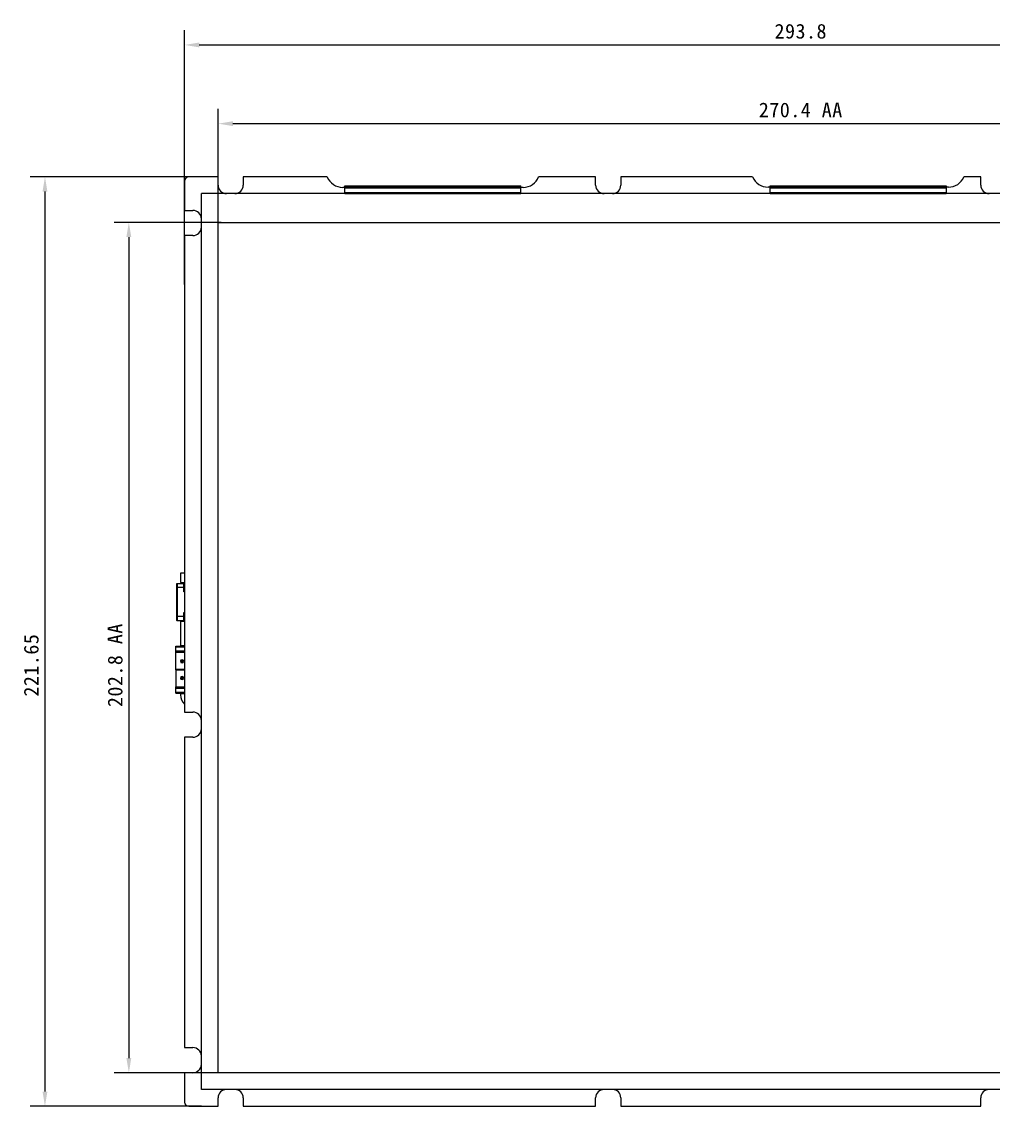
# Model space of a CAD drawing. Header units: millimetres. Extents: x -265 to 612, y -305 to 248.
# Drawn here: x -265.5 to -33.8, y -305.3 to -46.6 of the extents above; entities that cross this region are included whole.
import ezdxf

# ---------------------------------------------------------------- set-up
doc = ezdxf.new("R2010")
doc.units = ezdxf.units.MM
doc.header["$MEASUREMENT"] = 0
doc.layers.add('图层0000', color=7, linetype='Continuous', lineweight=25)
doc.dimstyles.new('线性样式 (GB)', dxfattribs={"dimtxt": 3.5, "dimasz": 3.5, "dimexe": 3.5, "dimexo": 0.5, "dimgap": 1.5, "dimtad": 1, "dimdsep": 46, "dimcen": -2.127267, "dimclrd": 7, "dimclre": 7, "dimclrt": 256, "dimadec": 0, "dimazin": 0, "dimtfac": 0.7, "dimtmove": 0, "dimatfit": 1, "dimfxl": 1, "dimfrac": 2, "dimtolj": 1, "dimtzin": 0, "dimlwd": 18, "dimlwe": 18, "dimarcsym": 0})

# ---------------------------------------------------------------- blocks, each defined once
blk = doc.blocks.new('*D9')
at = {"layer": 'Defpoints', "color": 0}
for p in [(51.78, -70.91), (-218.62, -96.32), (51.78, -99.59)]:
    blk.add_point(p, dxfattribs=at)
at = {"layer": '图层0000', "color": 7, "linetype": 'Continuous', "lineweight": 18}
for p, q in [((-218.62, -95.82), (-218.62, -67.41)), ((51.78, -99.09), (51.78, -67.41)), ((-215.12, -70.91), (48.28, -70.91))]:
    blk.add_line(p, q, dxfattribs=at)
at = {"layer": '图层0000', "color": 7}
for points in [[(-215.12, -70.33), (-215.12, -71.49), (-218.62, -70.91)], [(48.28, -71.49), (48.28, -70.33), (51.78, -70.91)]]:
    blk.add_solid(points, dxfattribs=at)
at = {"layer": '图层0000', "lineweight": -3, "insert": (-79.72, -67.66), "char_height": 3.5, "attachment_point": 5}
blk.add_mtext('\\A1;\\T1.05000001192093;\\W1;\\FSimSun;270.4 AA', dxfattribs=at)
blk = doc.blocks.new('*D10')
at = {"layer": 'Defpoints', "color": 0}
for p in [(-217.42, -94.45), (-239.91, -297.25), (-217.03, -297.25)]:
    blk.add_point(p, dxfattribs=at)
at = {"layer": '图层0000', "color": 7, "linetype": 'Continuous', "lineweight": 18}
for p, q in [((-217.92, -94.45), (-243.41, -94.45)), ((-239.91, -97.95), (-239.91, -293.75)), ((-217.53, -297.25), (-243.41, -297.25))]:
    blk.add_line(p, q, dxfattribs=at)
at = {"layer": '图层0000', "color": 7}
for points in [[(-239.33, -97.95), (-240.5, -97.95), (-239.91, -94.45)], [(-240.5, -293.75), (-239.33, -293.75), (-239.91, -297.25)]]:
    blk.add_solid(points, dxfattribs=at)
at = {"layer": '图层0000', "lineweight": -3, "insert": (-243.16, -200.04), "char_height": 3.5, "attachment_point": 5, "rotation": 90}
blk.add_mtext('\\A1;\\T1.05000001192093;\\W1;\\FSimSun;202.8 AA', dxfattribs=at)
blk = doc.blocks.new('*D13')
at = {"layer": 'Defpoints', "color": 0}
for p in [(-222.12, -83.6), (-259.91, -305.25), (-222.12, -305.25)]:
    blk.add_point(p, dxfattribs=at)
at = {"layer": '图层0000', "color": 7, "linetype": 'Continuous', "lineweight": 18}
for p, q in [((-222.62, -83.6), (-263.41, -83.6)), ((-259.91, -87.1), (-259.91, -301.75)), ((-222.62, -305.25), (-263.41, -305.25))]:
    blk.add_line(p, q, dxfattribs=at)
at = {"layer": '图层0000', "color": 7}
for points in [[(-259.33, -87.1), (-260.49, -87.1), (-259.91, -83.6)], [(-260.49, -301.75), (-259.33, -301.75), (-259.91, -305.25)]]:
    blk.add_solid(points, dxfattribs=at)
at = {"layer": '图层0000', "lineweight": -3, "insert": (-263.16, -200.04), "char_height": 3.5, "attachment_point": 5, "rotation": 90}
blk.add_mtext('\\A1;\\T1.05000001192093;\\W1;\\FSimSun;221.65', dxfattribs=at)
blk = doc.blocks.new('*D14')
at = {"layer": 'Defpoints', "color": 0}
for p in [(67.18, -52.14), (-226.62, -109.76), (67.18, -108.72)]:
    blk.add_point(p, dxfattribs=at)
at = {"layer": '图层0000', "color": 7, "linetype": 'Continuous', "lineweight": 18}
for p, q in [((-226.62, -109.26), (-226.62, -48.64)), ((67.18, -108.22), (67.18, -48.64)), ((-223.12, -52.14), (63.68, -52.14))]:
    blk.add_line(p, q, dxfattribs=at)
at = {"layer": '图层0000', "color": 7}
for points in [[(-223.12, -51.55), (-223.12, -52.72), (-226.62, -52.14)], [(63.68, -52.72), (63.68, -51.55), (67.18, -52.14)]]:
    blk.add_solid(points, dxfattribs=at)
at = {"layer": '图层0000', "lineweight": -3, "insert": (-79.72, -48.89), "char_height": 3.5, "attachment_point": 5}
blk.add_mtext('\\A1;\\T1.05000001192093;\\W1;\\FSimSun;293.8', dxfattribs=at)

msp = doc.modelspace()

# ---------------------------------------------------------------- linework, layer by layer
at = {"layer": '图层0000', "color": 7, "linetype": 'Continuous', "lineweight": 25}
for p, q in [((-226.623, -84.6), (-226.623, -91.6)), ((-218.623, -83.6), (-225.623, -83.6)), ((-218.623, -85.6), (-218.623, -83.6)), ((-192.631, -83.6), (-212.623, -83.6)), ((-212.623, -83.6), (-212.623, -85.6)), ((-128.623, -83.6), (-142.214, -83.6)), ((-128.623, -85.6), (-128.623, -83.6)), ((-91.21, -83.6), (-122.623, -83.6)), ((-122.623, -83.6), (-122.623, -85.6)), ((-36.823, -83.6), (-40.835, -83.6)), ((-36.823, -85.6), (-36.823, -83.6)), ((-222.623, -301.25), (-222.623, -87.6)), ((63.177, -87.6), (-222.623, -87.6)), ((-188.423, -86.1), (-188.923, -86.1)), ((-188.423, -85.974), (-188.423, -85.738)), ((-188.423, -85.738), (-146.423, -85.738)), ((-188.423, -86.227), (-188.423, -85.974)), ((-188.423, -85.974), (-146.423, -85.974)), ((-188.423, -87.35), (-188.423, -86.227)), ((-188.423, -86.227), (-146.423, -86.227)), ((-188.423, -87.6), (-188.423, -87.35)), ((-188.423, -87.35), (-146.423, -87.35)), ((-188.423, -87.6), (-146.423, -87.6)), ((-146.423, -85.974), (-146.423, -85.738)), ((-146.423, -86.227), (-146.423, -85.974)), ((-145.923, -86.1), (-146.423, -86.1)), ((-146.423, -87.35), (-146.423, -86.227)), ((-146.423, -87.6), (-146.423, -87.35)), ((-87.023, -86.05), (-87.523, -86.05)), ((-87.023, -85.974), (-87.023, -85.738)), ((-87.023, -85.738), (-45.023, -85.738)), ((-87.023, -86.227), (-87.023, -85.974)), ((-87.023, -85.974), (-45.023, -85.974)), ((-87.023, -87.35), (-87.023, -86.227)), ((-87.023, -86.227), (-45.023, -86.227)), ((-87.023, -87.6), (-87.023, -87.35)), ((-87.023, -87.35), (-45.023, -87.35)), ((-87.023, -87.6), (-45.023, -87.6)), ((-45.023, -85.738), (-45.023, -85.974)), ((-45.023, -85.974), (-45.023, -86.227)), ((-44.523, -86.05), (-45.023, -86.05)), ((-45.023, -86.227), (-45.023, -87.35)), ((-45.023, -87.6), (-45.023, -87.35)), ((-226.623, -91.6), (-224.623, -91.6)), ((-218.623, -297.25), (-218.623, -94.45)), ((-218.623, -94.45), (51.777, -94.45)), ((-224.623, -97.6), (-226.623, -97.6)), ((-226.623, -97.6), (-226.623, -211.25)), ((-226.623, -178.1), (-227.623, -178.1)), ((-227.623, -178.1), (-227.623, -180.35)), ((-228.45, -180.585), (-228.4, -180.535)), ((-228.45, -180.585), (-228.4, -180.535)), ((-228.45, -181.535), (-228.45, -180.585)), ((-228.4, -180.535), (-226.8, -180.535)), ((-228.4, -180.535), (-228.4, -181.535)), ((-227.623, -180.35), (-226.623, -180.35)), ((-226.8, -180.535), (-226.623, -180.535)), ((-226.8, -181.535), (-226.8, -180.535)), ((-226.623, -180.835), (-226.8, -180.835)), ((-228.45, -188.475), (-228.45, -181.535)), ((-228.45, -181.535), (-228.4, -181.535)), ((-228.4, -181.535), (-228.4, -188.475)), ((-226.8, -181.535), (-228.4, -181.535)), ((-226.8, -182.535), (-226.8, -181.535)), ((-226.8, -181.535), (-226.623, -181.535)), ((-226.623, -181.955), (-226.8, -181.955)), ((-226.8, -182.155), (-226.623, -182.155)), ((-226.8, -182.205), (-226.623, -182.205)), ((-226.623, -182.505), (-226.8, -182.505)), ((-226.623, -182.535), (-226.8, -182.535)), ((-228.45, -189.425), (-228.45, -188.475)), ((-228.45, -188.475), (-228.4, -188.475)), ((-228.4, -188.475), (-228.4, -189.475)), ((-226.8, -188.475), (-228.4, -188.475)), ((-226.8, -188.475), (-226.8, -187.475)), ((-226.8, -187.475), (-226.623, -187.475)), ((-226.8, -187.505), (-226.623, -187.505)), ((-226.8, -187.805), (-226.623, -187.805)), ((-226.623, -187.855), (-226.8, -187.855)), ((-226.8, -188.055), (-226.623, -188.055)), ((-226.8, -189.475), (-226.8, -188.475)), ((-226.623, -188.475), (-226.8, -188.475)), ((-228.4, -189.475), (-228.45, -189.425)), ((-228.4, -189.475), (-228.45, -189.425)), ((-226.8, -189.475), (-228.4, -189.475)), ((-226.623, -189.65), (-227.623, -189.65)), ((-227.623, -189.65), (-227.623, -195.35)), ((-226.8, -189.175), (-226.623, -189.175)), ((-226.623, -189.475), (-226.8, -189.475)), ((-228.715, -195.707), (-228.715, -195.51)), ((-228.715, -195.51), (-226.623, -195.51)), ((-228.715, -196.655), (-228.715, -195.707)), ((-228.715, -195.707), (-226.623, -195.707)), ((-227.623, -195.35), (-226.623, -195.35)), ((-228.715, -197.008), (-228.715, -196.655)), ((-228.715, -196.655), (-226.623, -196.655)), ((-228.715, -201.11), (-228.715, -197.008)), ((-226.623, -197.008), (-228.715, -197.008)), ((-227.215, -198.737), (-227.215, -198.823)), ((-227.215, -198.823), (-227.215, -198.91)), ((-226.623, -201.11), (-228.715, -201.11)), ((-228.715, -201.13), (-228.715, -201.11)), ((-228.715, -201.13), (-226.623, -201.13)), ((-228.715, -201.13), (-228.715, -205.212)), ((-227.215, -199.31), (-227.215, -199.397)), ((-227.215, -199.397), (-227.215, -199.483)), ((-226.813, -201.11), (-226.813, -201.13)), ((-227.215, -202.737), (-227.215, -202.823)), ((-227.215, -202.823), (-227.215, -202.91)), ((-227.215, -203.31), (-227.215, -203.397)), ((-227.215, -203.397), (-227.215, -203.483)), ((-228.715, -205.565), (-228.715, -205.212)), ((-228.715, -205.212), (-226.623, -205.212)), ((-228.715, -206.513), (-228.715, -205.565)), ((-228.715, -205.565), (-226.623, -205.565)), ((-228.715, -206.71), (-228.715, -206.513)), ((-228.715, -206.513), (-226.623, -206.513)), ((-228.715, -206.71), (-226.623, -206.71)), ((-226.623, -206.85), (-227.623, -206.85)), ((-227.623, -206.85), (-227.623, -207.1)), ((-226.623, -211.25), (-224.623, -211.25)), ((-224.623, -217.25), (-226.623, -217.25)), ((-226.623, -217.25), (-226.623, -291.25)), ((-226.623, -291.25), (-224.623, -291.25)), ((-224.623, -297.25), (-226.623, -297.25)), ((-226.623, -297.25), (-226.623, -304.25)), ((51.777, -297.25), (-218.623, -297.25)), ((63.177, -301.25), (-222.623, -301.25)), ((-218.623, -305.25), (-218.623, -303.25)), ((-212.623, -303.25), (-212.623, -305.25)), ((-128.623, -305.25), (-128.623, -303.25)), ((-122.623, -303.25), (-122.623, -305.25)), ((-36.823, -305.25), (-36.823, -303.25)), ((-225.623, -305.25), (-218.623, -305.25)), ((-212.623, -305.25), (-128.623, -305.25)), ((-122.623, -305.25), (-36.823, -305.25))]:
    msp.add_line(p, q, dxfattribs=at)
for centre, radius, start, end in [((-225.623, -84.6), 1, 90, 180), ((-188.923, -82.1), 4, 202.02431, 270), ((-145.923, -82.1), 4, 270, 337.97569), ((-87.523, -82.05), 4, 202.8005, 270), ((-44.523, -82.05), 4, 270, 337.1995), ((-216.623, -85.6), 2, 180, 270), ((-214.623, -85.6), 2, 270, 0), ((-126.623, -85.6), 2, 180, 270), ((-124.623, -85.6), 2, 270, 0), ((-34.823, -85.6), 2, 180, 270), ((-224.623, -93.6), 2, 0, 90), ((-224.623, -95.6), 2, 270, 0), ((-227.215, -199.11), 0.373, 90.01882, 269.98118), ((-227.215, -199.11), 0.287, 90.0385, 269.9615), ((-227.215, -199.11), 0.2, 90.0385, 269.9615), ((-227.215, -199.11), 0.373, 270.01882, 89.98118), ((-227.215, -199.11), 0.287, 270.0385, 89.9615), ((-227.215, -199.11), 0.2, 270.0385, 89.9615), ((-227.215, -203.11), 0.373, 90.01882, 269.98118), ((-227.215, -203.11), 0.287, 90.0385, 269.9615), ((-227.215, -203.11), 0.2, 90.0385, 269.9615), ((-227.215, -203.11), 0.373, 270.01882, 89.98118), ((-227.215, -203.11), 0.287, 270.0385, 89.9615), ((-227.215, -203.11), 0.2, 270.0385, 89.9615), ((-224.624, -207.105), 2.998, 179.91946, 228.20646), ((-224.623, -213.25), 2, 0, 90), ((-224.623, -215.25), 2, 270, 0), ((-224.623, -293.25), 2, 0, 90), ((-224.623, -295.25), 2, 270, 0), ((-216.623, -303.25), 2, 90, 180), ((-214.623, -303.25), 2, 0, 90), ((-126.623, -303.25), 2, 90, 180), ((-124.623, -303.25), 2, 0, 90), ((-34.823, -303.25), 2, 90, 180), ((-225.623, -304.25), 1, 180, 270)]:
    msp.add_arc(centre, radius, start, end, dxfattribs=at)

# ---------------------------------------------------------------- dimensions: what is measured, and where the dimension line sits
at = {"layer": '图层0000', "color": 7, "linetype": 'Continuous', "lineweight": -3}
for base, p1, p2, text, picture, middle in [((67.177, -52.138), (-226.623, -109.762), (67.177, -108.716), '\\T1.05000001192093;\\W1;\\FSimSun;<>', '*D14', (-79.723, -52.138)), ((51.777, -70.911), (-218.623, -96.321), (51.777, -99.591), '\\T1.05000001192093;\\W1;\\FSimSun;<> AA', '*D9', (-79.723, -70.911))]:
    dim = msp.add_linear_dim(base=base, p1=p1, p2=p2, text=text, dimstyle='线性样式 (GB)', override={"dimscale": 1, "dimtxt": 3.5, "dimasz": 3.5, "dimexe": 3.5, "dimexo": 0.5, "dimgap": 1.5, "dimtad": 1, "dimtih": 0, "dimtoh": 0, "dimdec": 2, "dimlfac": 1, "dimrnd": 0, "dimzin": 8, "dimdsep": 46, "dimlunit": 2, "dimpost": '<>', "dimtxsty": 'Standard', "dimsah": 0, "dimtsz": 0, "dimcen": -2.127267, "dimdle": 0, "dimse1": 0, "dimse2": 0, "dimsd1": 0, "dimsd2": 0, "dimclrd": 7, "dimclre": 7, "dimclrt": 256, "dimaunit": 0, "dimadec": 0, "dimazin": 2, "dimtol": 0, "dimlim": 0, "dimtp": 0, "dimtm": 0, "dimtfac": 0.7, "dimtdec": 2, "dimtix": 0, "dimtofl": 1, "dimtmove": 0, "dimatfit": 1, "dimfrac": 2, "dimtzin": 0, "dimlwd": 18, "dimlwe": 18}, dxfattribs=at)
    dim.commit()
    dim.dimension.update_dxf_attribs({"geometry": picture, "text_midpoint": middle, "dimtype": 160})
for base, p1, p2, text, picture, middle in [((-259.909, -305.25), (-222.123, -83.6), (-222.123, -305.25), '\\T1.05000001192093;\\W1;\\FSimSun;<>', '*D13', (-259.909, -200.041)), ((-239.913, -297.25), (-217.419, -94.45), (-217.033, -297.25), '\\T1.05000001192093;\\W1;\\FSimSun;<> AA', '*D10', (-239.913, -200.041))]:
    dim = msp.add_linear_dim(base=base, p1=p1, p2=p2, angle=270, text=text, dimstyle='线性样式 (GB)', override={"dimscale": 1, "dimtxt": 3.5, "dimasz": 3.5, "dimexe": 3.5, "dimexo": 0.5, "dimgap": 1.5, "dimtad": 1, "dimtih": 0, "dimtoh": 0, "dimdec": 2, "dimlfac": 1, "dimrnd": 0, "dimzin": 8, "dimdsep": 46, "dimlunit": 2, "dimpost": '<>', "dimtxsty": 'Standard', "dimsah": 0, "dimtsz": 0, "dimcen": -2.127267, "dimdle": 0, "dimse1": 0, "dimse2": 0, "dimsd1": 0, "dimsd2": 0, "dimclrd": 7, "dimclre": 7, "dimclrt": 256, "dimaunit": 0, "dimadec": 0, "dimazin": 2, "dimtol": 0, "dimlim": 0, "dimtp": 0, "dimtm": 0, "dimtfac": 0.7, "dimtdec": 2, "dimtix": 0, "dimtofl": 1, "dimtmove": 0, "dimatfit": 1, "dimfrac": 2, "dimtzin": 0, "dimlwd": 18, "dimlwe": 18}, dxfattribs=at)
    dim.commit()
    dim.dimension.update_dxf_attribs({"geometry": picture, "text_midpoint": middle, "dimtype": 160})

doc.saveas('drawing.dxf')
